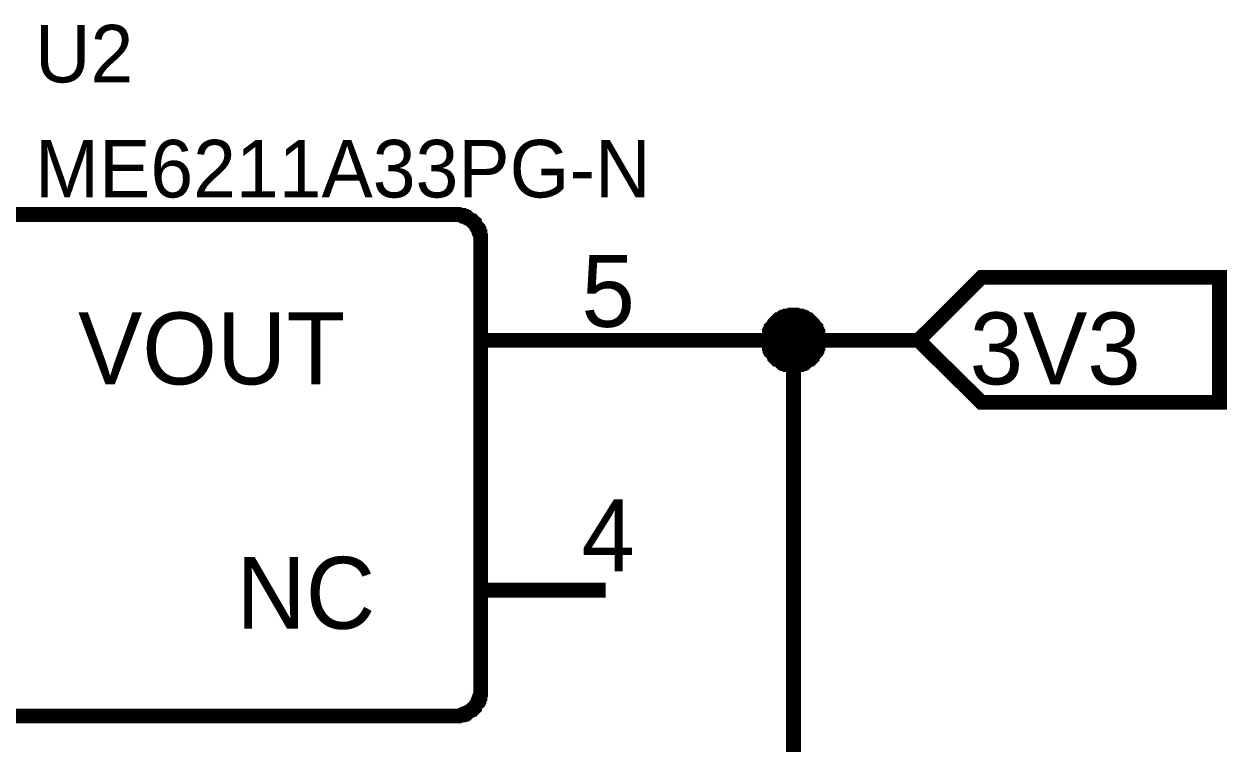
# Model space of a CAD drawing. Header units: millimetres. Extents: x 0 to 282, y 0 to 206.
# Drawn here: x 40.63 to 65.04, y 117.59 to 132.2 of the extents above; entities that cross this region are included whole.
import ezdxf

# ---------------------------------------------------------------- set-up
doc = ezdxf.new("R2010")
doc.units = ezdxf.units.MM
doc.layers.add('Sheet', color=255, linetype='Continuous')

msp = doc.modelspace()

# ---------------------------------------------------------------- linework, layer by layer
at = {"layer": 'Sheet'}
for points, const_width in [([(35.162, 128.333), (49.387, 128.333)], 0.3), ([(49.387, 128.333), (49.405, 128.333), (49.441, 128.333), (49.46, 128.333), (49.496, 128.315), (49.514, 128.315), (49.533, 128.315), (49.551, 128.297), (49.587, 128.297), (49.606, 128.278), (49.624, 128.278), (49.642, 128.26), (49.66, 128.242), (49.697, 128.224), (49.715, 128.205), (49.733, 128.205), (49.751, 128.187), (49.77, 128.169), (49.77, 128.151), (49.788, 128.132), (49.806, 128.096), (49.824, 128.078), (49.843, 128.06), (49.843, 128.041), (49.861, 128.023), (49.861, 127.987), (49.879, 127.968), (49.879, 127.95), (49.879, 127.932), (49.897, 127.895), (49.897, 127.877), (49.897, 127.841), (49.897, 127.822)], 0.3), ([(49.897, 127.822), (49.897, 127.822), (49.897, 127.822), (49.897, 127.822), (49.897, 127.822), (49.897, 127.822), (49.897, 127.822), (49.897, 127.822), (49.897, 127.822), (49.897, 127.822), (49.897, 127.822), (49.897, 127.822), (49.897, 127.822), (49.897, 127.822), (49.897, 127.822), (49.897, 127.822), (49.897, 127.822), (49.897, 127.822), (49.897, 127.822), (49.897, 127.822), (49.897, 127.822), (49.897, 127.822), (49.897, 127.822), (49.897, 127.822), (49.897, 127.822), (49.897, 127.822), (49.897, 127.822), (49.897, 127.822), (49.897, 127.822), (49.897, 127.822), (49.897, 127.822), (49.897, 127.822), (49.897, 127.822)], 0.3), ([(49.897, 127.822), (49.897, 118.668)], 0.3), ([(55.733, 125.78), (55.733, 125.798), (55.733, 125.835), (55.733, 125.853), (55.752, 125.889), (55.752, 125.908), (55.752, 125.944), (55.77, 125.962), (55.77, 125.981), (55.788, 125.999), (55.788, 126.035), (55.806, 126.053), (55.825, 126.072), (55.843, 126.09), (55.861, 126.108), (55.861, 126.126), (55.879, 126.145), (55.897, 126.163), (55.916, 126.181), (55.934, 126.199), (55.97, 126.199), (55.989, 126.218), (56.007, 126.236), (56.025, 126.236), (56.043, 126.254), (56.08, 126.254), (56.098, 126.272), (56.116, 126.272), (56.135, 126.272), (56.171, 126.291), (56.189, 126.291), (56.226, 126.291), (56.244, 126.291)], 0.3), ([(55.733, 125.78), (55.733, 125.798), (55.733, 125.835), (55.733, 125.853), (55.752, 125.889), (55.752, 125.908), (55.752, 125.944), (55.77, 125.962), (55.77, 125.981), (55.788, 125.999), (55.788, 126.035), (55.806, 126.053), (55.825, 126.072), (55.843, 126.09), (55.861, 126.108), (55.861, 126.126), (55.879, 126.145), (55.897, 126.163), (55.916, 126.181), (55.934, 126.199), (55.97, 126.199), (55.989, 126.218), (56.007, 126.236), (56.025, 126.236), (56.043, 126.254), (56.08, 126.254), (56.098, 126.272), (56.116, 126.272), (56.135, 126.272), (56.171, 126.291), (56.189, 126.291), (56.226, 126.291), (56.244, 126.291)], 0.3), ([(55.733, 125.78), (55.733, 125.798), (55.733, 125.835), (55.733, 125.853), (55.752, 125.889), (55.752, 125.908), (55.752, 125.944), (55.77, 125.962), (55.77, 125.981), (55.788, 125.999), (55.788, 126.035), (55.806, 126.053), (55.825, 126.072), (55.843, 126.09), (55.861, 126.108), (55.861, 126.126), (55.879, 126.145), (55.897, 126.163), (55.916, 126.181), (55.934, 126.199), (55.97, 126.199), (55.989, 126.218), (56.007, 126.236), (56.025, 126.236), (56.043, 126.254), (56.08, 126.254), (56.098, 126.272), (56.116, 126.272), (56.135, 126.272), (56.171, 126.291), (56.189, 126.291), (56.226, 126.291), (56.244, 126.291)], 0.3), ([(55.733, 125.78), (55.733, 125.798), (55.733, 125.835), (55.733, 125.853), (55.752, 125.889), (55.752, 125.908), (55.752, 125.944), (55.77, 125.962), (55.77, 125.981), (55.788, 125.999), (55.788, 126.035), (55.806, 126.053), (55.825, 126.072), (55.843, 126.09), (55.861, 126.108), (55.861, 126.126), (55.879, 126.145), (55.897, 126.163), (55.916, 126.181), (55.934, 126.199), (55.97, 126.199), (55.989, 126.218), (56.007, 126.236), (56.025, 126.236), (56.043, 126.254), (56.08, 126.254), (56.098, 126.272), (56.116, 126.272), (56.135, 126.272), (56.171, 126.291), (56.189, 126.291), (56.226, 126.291), (56.244, 126.291)], 0.3), ([(56.244, 126.291), (56.244, 126.291)], 0.3), ([(56.244, 126.291), (56.262, 126.291), (56.299, 126.291), (56.317, 126.291), (56.353, 126.272), (56.372, 126.272), (56.39, 126.272), (56.408, 126.254), (56.445, 126.254), (56.463, 126.236), (56.481, 126.236), (56.499, 126.218), (56.518, 126.199), (56.554, 126.199), (56.572, 126.181), (56.59, 126.163), (56.609, 126.145), (56.627, 126.126), (56.627, 126.108), (56.645, 126.09), (56.663, 126.072), (56.682, 126.053), (56.7, 126.035), (56.7, 125.999), (56.718, 125.981), (56.718, 125.962), (56.736, 125.944), (56.736, 125.908), (56.736, 125.889), (56.755, 125.853), (56.755, 125.835), (56.755, 125.798), (56.755, 125.78)], 0.3), ([(56.244, 126.291), (56.244, 126.291)], 0.3), ([(56.244, 126.291), (56.262, 126.291), (56.299, 126.291), (56.317, 126.291), (56.353, 126.272), (56.372, 126.272), (56.39, 126.272), (56.408, 126.254), (56.445, 126.254), (56.463, 126.236), (56.481, 126.236), (56.499, 126.218), (56.518, 126.199), (56.554, 126.199), (56.572, 126.181), (56.59, 126.163), (56.609, 126.145), (56.627, 126.126), (56.627, 126.108), (56.645, 126.09), (56.663, 126.072), (56.682, 126.053), (56.7, 126.035), (56.7, 125.999), (56.718, 125.981), (56.718, 125.962), (56.736, 125.944), (56.736, 125.908), (56.736, 125.889), (56.755, 125.853), (56.755, 125.835), (56.755, 125.798), (56.755, 125.78)], 0.3), ([(56.244, 126.291), (56.244, 126.291)], 0.3), ([(56.244, 126.291), (56.262, 126.291), (56.299, 126.291), (56.317, 126.291), (56.353, 126.272), (56.372, 126.272), (56.39, 126.272), (56.408, 126.254), (56.445, 126.254), (56.463, 126.236), (56.481, 126.236), (56.499, 126.218), (56.518, 126.199), (56.554, 126.199), (56.572, 126.181), (56.59, 126.163), (56.609, 126.145), (56.627, 126.126), (56.627, 126.108), (56.645, 126.09), (56.663, 126.072), (56.682, 126.053), (56.7, 126.035), (56.7, 125.999), (56.718, 125.981), (56.718, 125.962), (56.736, 125.944), (56.736, 125.908), (56.736, 125.889), (56.755, 125.853), (56.755, 125.835), (56.755, 125.798), (56.755, 125.78)], 0.3), ([(56.244, 126.291), (56.244, 126.291)], 0.3), ([(56.244, 126.291), (56.262, 126.291), (56.299, 126.291), (56.317, 126.291), (56.353, 126.272), (56.372, 126.272), (56.39, 126.272), (56.408, 126.254), (56.445, 126.254), (56.463, 126.236), (56.481, 126.236), (56.499, 126.218), (56.518, 126.199), (56.554, 126.199), (56.572, 126.181), (56.59, 126.163), (56.609, 126.145), (56.627, 126.126), (56.627, 126.108), (56.645, 126.09), (56.663, 126.072), (56.682, 126.053), (56.7, 126.035), (56.7, 125.999), (56.718, 125.981), (56.718, 125.962), (56.736, 125.944), (56.736, 125.908), (56.736, 125.889), (56.755, 125.853), (56.755, 125.835), (56.755, 125.798), (56.755, 125.78)], 0.3), ([(55.733, 125.78), (55.733, 125.798), (55.733, 125.835), (55.733, 125.853), (55.752, 125.889), (55.752, 125.908), (55.752, 125.944), (55.77, 125.962), (55.77, 125.981), (55.788, 125.999), (55.788, 126.035), (55.806, 126.053), (55.825, 126.072), (55.843, 126.09), (55.861, 126.108), (55.861, 126.126), (55.879, 126.145), (55.897, 126.163), (55.916, 126.181), (55.934, 126.199), (55.97, 126.199), (55.989, 126.218), (56.007, 126.236), (56.025, 126.236), (56.043, 126.254), (56.08, 126.254), (56.098, 126.272), (56.116, 126.272), (56.135, 126.272), (56.171, 126.291), (56.189, 126.291), (56.226, 126.291), (56.244, 126.291)], 0.0991), ([(55.733, 125.78), (55.733, 125.798), (55.733, 125.835), (55.733, 125.853), (55.752, 125.889), (55.752, 125.908), (55.752, 125.944), (55.77, 125.962), (55.77, 125.981), (55.788, 125.999), (55.788, 126.035), (55.806, 126.053), (55.825, 126.072), (55.843, 126.09), (55.861, 126.108), (55.861, 126.126), (55.879, 126.145), (55.897, 126.163), (55.916, 126.181), (55.934, 126.199), (55.97, 126.199), (55.989, 126.218), (56.007, 126.236), (56.025, 126.236), (56.043, 126.254), (56.08, 126.254), (56.098, 126.272), (56.116, 126.272), (56.135, 126.272), (56.171, 126.291), (56.189, 126.291), (56.226, 126.291), (56.244, 126.291)], 0.0991), ([(55.733, 125.78), (55.733, 125.798), (55.733, 125.835), (55.733, 125.853), (55.752, 125.889), (55.752, 125.908), (55.752, 125.944), (55.77, 125.962), (55.77, 125.981), (55.788, 125.999), (55.788, 126.035), (55.806, 126.053), (55.825, 126.072), (55.843, 126.09), (55.861, 126.108), (55.861, 126.126), (55.879, 126.145), (55.897, 126.163), (55.916, 126.181), (55.934, 126.199), (55.97, 126.199), (55.989, 126.218), (56.007, 126.236), (56.025, 126.236), (56.043, 126.254), (56.08, 126.254), (56.098, 126.272), (56.116, 126.272), (56.135, 126.272), (56.171, 126.291), (56.189, 126.291), (56.226, 126.291), (56.244, 126.291)], 0.0991), ([(55.733, 125.78), (55.733, 125.798), (55.733, 125.835), (55.733, 125.853), (55.752, 125.889), (55.752, 125.908), (55.752, 125.944), (55.77, 125.962), (55.77, 125.981), (55.788, 125.999), (55.788, 126.035), (55.806, 126.053), (55.825, 126.072), (55.843, 126.09), (55.861, 126.108), (55.861, 126.126), (55.879, 126.145), (55.897, 126.163), (55.916, 126.181), (55.934, 126.199), (55.97, 126.199), (55.989, 126.218), (56.007, 126.236), (56.025, 126.236), (56.043, 126.254), (56.08, 126.254), (56.098, 126.272), (56.116, 126.272), (56.135, 126.272), (56.171, 126.291), (56.189, 126.291), (56.226, 126.291), (56.244, 126.291)], 0.0991), ([(56.244, 126.291), (56.244, 126.291)], 0.0991), ([(56.244, 126.291), (56.262, 126.291), (56.299, 126.291), (56.317, 126.291), (56.353, 126.272), (56.372, 126.272), (56.39, 126.272), (56.408, 126.254), (56.445, 126.254), (56.463, 126.236), (56.481, 126.236), (56.499, 126.218), (56.518, 126.199), (56.554, 126.199), (56.572, 126.181), (56.59, 126.163), (56.609, 126.145), (56.627, 126.126), (56.627, 126.108), (56.645, 126.09), (56.663, 126.072), (56.682, 126.053), (56.7, 126.035), (56.7, 125.999), (56.718, 125.981), (56.718, 125.962), (56.736, 125.944), (56.736, 125.908), (56.736, 125.889), (56.755, 125.853), (56.755, 125.835), (56.755, 125.798), (56.755, 125.78)], 0.0991), ([(56.244, 126.291), (56.244, 126.291)], 0.0991), ([(56.244, 126.291), (56.262, 126.291), (56.299, 126.291), (56.317, 126.291), (56.353, 126.272), (56.372, 126.272), (56.39, 126.272), (56.408, 126.254), (56.445, 126.254), (56.463, 126.236), (56.481, 126.236), (56.499, 126.218), (56.518, 126.199), (56.554, 126.199), (56.572, 126.181), (56.59, 126.163), (56.609, 126.145), (56.627, 126.126), (56.627, 126.108), (56.645, 126.09), (56.663, 126.072), (56.682, 126.053), (56.7, 126.035), (56.7, 125.999), (56.718, 125.981), (56.718, 125.962), (56.736, 125.944), (56.736, 125.908), (56.736, 125.889), (56.755, 125.853), (56.755, 125.835), (56.755, 125.798), (56.755, 125.78)], 0.0991), ([(56.244, 126.291), (56.244, 126.291)], 0.0991), ([(56.244, 126.291), (56.262, 126.291), (56.299, 126.291), (56.317, 126.291), (56.353, 126.272), (56.372, 126.272), (56.39, 126.272), (56.408, 126.254), (56.445, 126.254), (56.463, 126.236), (56.481, 126.236), (56.499, 126.218), (56.518, 126.199), (56.554, 126.199), (56.572, 126.181), (56.59, 126.163), (56.609, 126.145), (56.627, 126.126), (56.627, 126.108), (56.645, 126.09), (56.663, 126.072), (56.682, 126.053), (56.7, 126.035), (56.7, 125.999), (56.718, 125.981), (56.718, 125.962), (56.736, 125.944), (56.736, 125.908), (56.736, 125.889), (56.755, 125.853), (56.755, 125.835), (56.755, 125.798), (56.755, 125.78)], 0.0991), ([(56.244, 126.291), (56.244, 126.291)], 0.0991), ([(56.244, 126.291), (56.262, 126.291), (56.299, 126.291), (56.317, 126.291), (56.353, 126.272), (56.372, 126.272), (56.39, 126.272), (56.408, 126.254), (56.445, 126.254), (56.463, 126.236), (56.481, 126.236), (56.499, 126.218), (56.518, 126.199), (56.554, 126.199), (56.572, 126.181), (56.59, 126.163), (56.609, 126.145), (56.627, 126.126), (56.627, 126.108), (56.645, 126.09), (56.663, 126.072), (56.682, 126.053), (56.7, 126.035), (56.7, 125.999), (56.718, 125.981), (56.718, 125.962), (56.736, 125.944), (56.736, 125.908), (56.736, 125.889), (56.755, 125.853), (56.755, 125.835), (56.755, 125.798), (56.755, 125.78)], 0.0991), ([(49.897, 125.78), (52.432, 125.78)], 0.3), ([(52.432, 125.78), (56.244, 125.78), (56.244, 115.622)], 0.3), ([(56.244, 125.269), (56.226, 125.269), (56.189, 125.269), (56.171, 125.269), (56.135, 125.288), (56.116, 125.288), (56.098, 125.288), (56.08, 125.306), (56.043, 125.306), (56.025, 125.324), (56.007, 125.324), (55.989, 125.342), (55.97, 125.36), (55.934, 125.379), (55.916, 125.397), (55.897, 125.397), (55.879, 125.415), (55.861, 125.433), (55.861, 125.452), (55.843, 125.47), (55.825, 125.506), (55.806, 125.525), (55.788, 125.543), (55.788, 125.561), (55.77, 125.579), (55.77, 125.616), (55.752, 125.634), (55.752, 125.652), (55.752, 125.671), (55.733, 125.707), (55.733, 125.725), (55.733, 125.762), (55.733, 125.78)], 0.3), ([(55.733, 125.78), (55.733, 125.78)], 0.3), ([(56.244, 125.269), (56.226, 125.269), (56.189, 125.269), (56.171, 125.269), (56.135, 125.288), (56.116, 125.288), (56.098, 125.288), (56.08, 125.306), (56.043, 125.306), (56.025, 125.324), (56.007, 125.324), (55.989, 125.342), (55.97, 125.36), (55.934, 125.379), (55.916, 125.397), (55.897, 125.397), (55.879, 125.415), (55.861, 125.433), (55.861, 125.452), (55.843, 125.47), (55.825, 125.506), (55.806, 125.525), (55.788, 125.543), (55.788, 125.561), (55.77, 125.579), (55.77, 125.616), (55.752, 125.634), (55.752, 125.652), (55.752, 125.671), (55.733, 125.707), (55.733, 125.725), (55.733, 125.762), (55.733, 125.78)], 0.3), ([(55.733, 125.78), (55.733, 125.78)], 0.3), ([(56.244, 125.269), (56.226, 125.269), (56.189, 125.269), (56.171, 125.269), (56.135, 125.288), (56.116, 125.288), (56.098, 125.288), (56.08, 125.306), (56.043, 125.306), (56.025, 125.324), (56.007, 125.324), (55.989, 125.342), (55.97, 125.36), (55.934, 125.379), (55.916, 125.397), (55.897, 125.397), (55.879, 125.415), (55.861, 125.433), (55.861, 125.452), (55.843, 125.47), (55.825, 125.506), (55.806, 125.525), (55.788, 125.543), (55.788, 125.561), (55.77, 125.579), (55.77, 125.616), (55.752, 125.634), (55.752, 125.652), (55.752, 125.671), (55.733, 125.707), (55.733, 125.725), (55.733, 125.762), (55.733, 125.78)], 0.3), ([(55.733, 125.78), (55.733, 125.78)], 0.3), ([(56.244, 125.269), (56.226, 125.269), (56.189, 125.269), (56.171, 125.269), (56.135, 125.288), (56.116, 125.288), (56.098, 125.288), (56.08, 125.306), (56.043, 125.306), (56.025, 125.324), (56.007, 125.324), (55.989, 125.342), (55.97, 125.36), (55.934, 125.379), (55.916, 125.397), (55.897, 125.397), (55.879, 125.415), (55.861, 125.433), (55.861, 125.452), (55.843, 125.47), (55.825, 125.506), (55.806, 125.525), (55.788, 125.543), (55.788, 125.561), (55.77, 125.579), (55.77, 125.616), (55.752, 125.634), (55.752, 125.652), (55.752, 125.671), (55.733, 125.707), (55.733, 125.725), (55.733, 125.762), (55.733, 125.78)], 0.3), ([(55.733, 125.78), (55.733, 125.78)], 0.3), ([(56.244, 125.269), (56.226, 125.269), (56.189, 125.269), (56.171, 125.269), (56.135, 125.288), (56.116, 125.288), (56.098, 125.288), (56.08, 125.306), (56.043, 125.306), (56.025, 125.324), (56.007, 125.324), (55.989, 125.342), (55.97, 125.36), (55.934, 125.379), (55.916, 125.397), (55.897, 125.397), (55.879, 125.415), (55.861, 125.433), (55.861, 125.452), (55.843, 125.47), (55.825, 125.506), (55.806, 125.525), (55.788, 125.543), (55.788, 125.561), (55.77, 125.579), (55.77, 125.616), (55.752, 125.634), (55.752, 125.652), (55.752, 125.671), (55.733, 125.707), (55.733, 125.725), (55.733, 125.762), (55.733, 125.78)], 0.0991), ([(55.733, 125.78), (55.733, 125.78)], 0.0991), ([(56.244, 125.269), (56.226, 125.269), (56.189, 125.269), (56.171, 125.269), (56.135, 125.288), (56.116, 125.288), (56.098, 125.288), (56.08, 125.306), (56.043, 125.306), (56.025, 125.324), (56.007, 125.324), (55.989, 125.342), (55.97, 125.36), (55.934, 125.379), (55.916, 125.397), (55.897, 125.397), (55.879, 125.415), (55.861, 125.433), (55.861, 125.452), (55.843, 125.47), (55.825, 125.506), (55.806, 125.525), (55.788, 125.543), (55.788, 125.561), (55.77, 125.579), (55.77, 125.616), (55.752, 125.634), (55.752, 125.652), (55.752, 125.671), (55.733, 125.707), (55.733, 125.725), (55.733, 125.762), (55.733, 125.78)], 0.0991), ([(55.733, 125.78), (55.733, 125.78)], 0.0991), ([(56.244, 125.269), (56.226, 125.269), (56.189, 125.269), (56.171, 125.269), (56.135, 125.288), (56.116, 125.288), (56.098, 125.288), (56.08, 125.306), (56.043, 125.306), (56.025, 125.324), (56.007, 125.324), (55.989, 125.342), (55.97, 125.36), (55.934, 125.379), (55.916, 125.397), (55.897, 125.397), (55.879, 125.415), (55.861, 125.433), (55.861, 125.452), (55.843, 125.47), (55.825, 125.506), (55.806, 125.525), (55.788, 125.543), (55.788, 125.561), (55.77, 125.579), (55.77, 125.616), (55.752, 125.634), (55.752, 125.652), (55.752, 125.671), (55.733, 125.707), (55.733, 125.725), (55.733, 125.762), (55.733, 125.78)], 0.0991), ([(55.733, 125.78), (55.733, 125.78)], 0.0991), ([(56.244, 125.269), (56.226, 125.269), (56.189, 125.269), (56.171, 125.269), (56.135, 125.288), (56.116, 125.288), (56.098, 125.288), (56.08, 125.306), (56.043, 125.306), (56.025, 125.324), (56.007, 125.324), (55.989, 125.342), (55.97, 125.36), (55.934, 125.379), (55.916, 125.397), (55.897, 125.397), (55.879, 125.415), (55.861, 125.433), (55.861, 125.452), (55.843, 125.47), (55.825, 125.506), (55.806, 125.525), (55.788, 125.543), (55.788, 125.561), (55.77, 125.579), (55.77, 125.616), (55.752, 125.634), (55.752, 125.652), (55.752, 125.671), (55.733, 125.707), (55.733, 125.725), (55.733, 125.762), (55.733, 125.78)], 0.0991), ([(55.733, 125.78), (55.733, 125.78)], 0.0991), ([(56.755, 125.78), (56.755, 125.762), (56.755, 125.725), (56.755, 125.707), (56.736, 125.671), (56.736, 125.652), (56.736, 125.634), (56.718, 125.616), (56.718, 125.579), (56.7, 125.561), (56.7, 125.543), (56.682, 125.525), (56.663, 125.506), (56.645, 125.47), (56.627, 125.452), (56.627, 125.433), (56.609, 125.415), (56.59, 125.397), (56.572, 125.397), (56.554, 125.379), (56.518, 125.36), (56.499, 125.342), (56.481, 125.324), (56.463, 125.324), (56.445, 125.306), (56.408, 125.306), (56.39, 125.288), (56.372, 125.288), (56.353, 125.288), (56.317, 125.269), (56.299, 125.269), (56.262, 125.269), (56.244, 125.269)], 0.3), ([(58.779, 125.78), (56.244, 125.78)], 0.3), ([(56.755, 125.78), (56.755, 125.762), (56.755, 125.725), (56.755, 125.707), (56.736, 125.671), (56.736, 125.652), (56.736, 125.634), (56.718, 125.616), (56.718, 125.579), (56.7, 125.561), (56.7, 125.543), (56.682, 125.525), (56.663, 125.506), (56.645, 125.47), (56.627, 125.452), (56.627, 125.433), (56.609, 125.415), (56.59, 125.397), (56.572, 125.397), (56.554, 125.379), (56.518, 125.36), (56.499, 125.342), (56.481, 125.324), (56.463, 125.324), (56.445, 125.306), (56.408, 125.306), (56.39, 125.288), (56.372, 125.288), (56.353, 125.288), (56.317, 125.269), (56.299, 125.269), (56.262, 125.269), (56.244, 125.269)], 0.3), ([(56.755, 125.78), (56.755, 125.762), (56.755, 125.725), (56.755, 125.707), (56.736, 125.671), (56.736, 125.652), (56.736, 125.634), (56.718, 125.616), (56.718, 125.579), (56.7, 125.561), (56.7, 125.543), (56.682, 125.525), (56.663, 125.506), (56.645, 125.47), (56.627, 125.452), (56.627, 125.433), (56.609, 125.415), (56.59, 125.397), (56.572, 125.397), (56.554, 125.379), (56.518, 125.36), (56.499, 125.342), (56.481, 125.324), (56.463, 125.324), (56.445, 125.306), (56.408, 125.306), (56.39, 125.288), (56.372, 125.288), (56.353, 125.288), (56.317, 125.269), (56.299, 125.269), (56.262, 125.269), (56.244, 125.269)], 0.3), ([(56.755, 125.78), (56.755, 125.762), (56.755, 125.725), (56.755, 125.707), (56.736, 125.671), (56.736, 125.652), (56.736, 125.634), (56.718, 125.616), (56.718, 125.579), (56.7, 125.561), (56.7, 125.543), (56.682, 125.525), (56.663, 125.506), (56.645, 125.47), (56.627, 125.452), (56.627, 125.433), (56.609, 125.415), (56.59, 125.397), (56.572, 125.397), (56.554, 125.379), (56.518, 125.36), (56.499, 125.342), (56.481, 125.324), (56.463, 125.324), (56.445, 125.306), (56.408, 125.306), (56.39, 125.288), (56.372, 125.288), (56.353, 125.288), (56.317, 125.269), (56.299, 125.269), (56.262, 125.269), (56.244, 125.269)], 0.3), ([(56.755, 125.78), (56.755, 125.762), (56.755, 125.725), (56.755, 125.707), (56.736, 125.671), (56.736, 125.652), (56.736, 125.634), (56.718, 125.616), (56.718, 125.579), (56.7, 125.561), (56.7, 125.543), (56.682, 125.525), (56.663, 125.506), (56.645, 125.47), (56.627, 125.452), (56.627, 125.433), (56.609, 125.415), (56.59, 125.397), (56.572, 125.397), (56.554, 125.379), (56.518, 125.36), (56.499, 125.342), (56.481, 125.324), (56.463, 125.324), (56.445, 125.306), (56.408, 125.306), (56.39, 125.288), (56.372, 125.288), (56.353, 125.288), (56.317, 125.269), (56.299, 125.269), (56.262, 125.269), (56.244, 125.269)], 0.0991), ([(56.755, 125.78), (56.755, 125.762), (56.755, 125.725), (56.755, 125.707), (56.736, 125.671), (56.736, 125.652), (56.736, 125.634), (56.718, 125.616), (56.718, 125.579), (56.7, 125.561), (56.7, 125.543), (56.682, 125.525), (56.663, 125.506), (56.645, 125.47), (56.627, 125.452), (56.627, 125.433), (56.609, 125.415), (56.59, 125.397), (56.572, 125.397), (56.554, 125.379), (56.518, 125.36), (56.499, 125.342), (56.481, 125.324), (56.463, 125.324), (56.445, 125.306), (56.408, 125.306), (56.39, 125.288), (56.372, 125.288), (56.353, 125.288), (56.317, 125.269), (56.299, 125.269), (56.262, 125.269), (56.244, 125.269)], 0.0991), ([(56.755, 125.78), (56.755, 125.762), (56.755, 125.725), (56.755, 125.707), (56.736, 125.671), (56.736, 125.652), (56.736, 125.634), (56.718, 125.616), (56.718, 125.579), (56.7, 125.561), (56.7, 125.543), (56.682, 125.525), (56.663, 125.506), (56.645, 125.47), (56.627, 125.452), (56.627, 125.433), (56.609, 125.415), (56.59, 125.397), (56.572, 125.397), (56.554, 125.379), (56.518, 125.36), (56.499, 125.342), (56.481, 125.324), (56.463, 125.324), (56.445, 125.306), (56.408, 125.306), (56.39, 125.288), (56.372, 125.288), (56.353, 125.288), (56.317, 125.269), (56.299, 125.269), (56.262, 125.269), (56.244, 125.269)], 0.0991), ([(56.755, 125.78), (56.755, 125.762), (56.755, 125.725), (56.755, 125.707), (56.736, 125.671), (56.736, 125.652), (56.736, 125.634), (56.718, 125.616), (56.718, 125.579), (56.7, 125.561), (56.7, 125.543), (56.682, 125.525), (56.663, 125.506), (56.645, 125.47), (56.627, 125.452), (56.627, 125.433), (56.609, 125.415), (56.59, 125.397), (56.572, 125.397), (56.554, 125.379), (56.518, 125.36), (56.499, 125.342), (56.481, 125.324), (56.463, 125.324), (56.445, 125.306), (56.408, 125.306), (56.39, 125.288), (56.372, 125.288), (56.353, 125.288), (56.317, 125.269), (56.299, 125.269), (56.262, 125.269), (56.244, 125.269)], 0.0991), ([(56.755, 125.78), (56.755, 125.78), (56.755, 125.78), (56.755, 125.78), (56.755, 125.78), (56.755, 125.78), (56.755, 125.78), (56.755, 125.78), (56.755, 125.78), (56.755, 125.78), (56.755, 125.78), (56.755, 125.78), (56.755, 125.78), (56.755, 125.78), (56.755, 125.78), (56.755, 125.78), (56.755, 125.78), (56.755, 125.78), (56.755, 125.78), (56.755, 125.78), (56.755, 125.78), (56.755, 125.78), (56.755, 125.78), (56.755, 125.78), (56.755, 125.78), (56.755, 125.78), (56.755, 125.78), (56.755, 125.78), (56.755, 125.78), (56.755, 125.78), (56.755, 125.78), (56.755, 125.78), (56.755, 125.78)], 0.3), ([(56.755, 125.78), (56.755, 125.78)], 0.3), ([(56.755, 125.78), (56.755, 125.78), (56.755, 125.78), (56.755, 125.78), (56.755, 125.78), (56.755, 125.78), (56.755, 125.78), (56.755, 125.78), (56.755, 125.78), (56.755, 125.78), (56.755, 125.78), (56.755, 125.78), (56.755, 125.78), (56.755, 125.78), (56.755, 125.78), (56.755, 125.78), (56.755, 125.78), (56.755, 125.78), (56.755, 125.78), (56.755, 125.78), (56.755, 125.78), (56.755, 125.78), (56.755, 125.78), (56.755, 125.78), (56.755, 125.78), (56.755, 125.78), (56.755, 125.78), (56.755, 125.78), (56.755, 125.78), (56.755, 125.78), (56.755, 125.78), (56.755, 125.78), (56.755, 125.78)], 0.3), ([(56.755, 125.78), (56.755, 125.78)], 0.3), ([(56.755, 125.78), (56.755, 125.78), (56.755, 125.78), (56.755, 125.78), (56.755, 125.78), (56.755, 125.78), (56.755, 125.78), (56.755, 125.78), (56.755, 125.78), (56.755, 125.78), (56.755, 125.78), (56.755, 125.78), (56.755, 125.78), (56.755, 125.78), (56.755, 125.78), (56.755, 125.78), (56.755, 125.78), (56.755, 125.78), (56.755, 125.78), (56.755, 125.78), (56.755, 125.78), (56.755, 125.78), (56.755, 125.78), (56.755, 125.78), (56.755, 125.78), (56.755, 125.78), (56.755, 125.78), (56.755, 125.78), (56.755, 125.78), (56.755, 125.78), (56.755, 125.78), (56.755, 125.78), (56.755, 125.78)], 0.3), ([(56.755, 125.78), (56.755, 125.78)], 0.3), ([(56.755, 125.78), (56.755, 125.78), (56.755, 125.78), (56.755, 125.78), (56.755, 125.78), (56.755, 125.78), (56.755, 125.78), (56.755, 125.78), (56.755, 125.78), (56.755, 125.78), (56.755, 125.78), (56.755, 125.78), (56.755, 125.78), (56.755, 125.78), (56.755, 125.78), (56.755, 125.78), (56.755, 125.78), (56.755, 125.78), (56.755, 125.78), (56.755, 125.78), (56.755, 125.78), (56.755, 125.78), (56.755, 125.78), (56.755, 125.78), (56.755, 125.78), (56.755, 125.78), (56.755, 125.78), (56.755, 125.78), (56.755, 125.78), (56.755, 125.78), (56.755, 125.78), (56.755, 125.78), (56.755, 125.78)], 0.3), ([(56.755, 125.78), (56.755, 125.78)], 0.3), ([(56.755, 125.78), (56.755, 125.78), (56.755, 125.78), (56.755, 125.78), (56.755, 125.78), (56.755, 125.78), (56.755, 125.78), (56.755, 125.78), (56.755, 125.78), (56.755, 125.78), (56.755, 125.78), (56.755, 125.78), (56.755, 125.78), (56.755, 125.78), (56.755, 125.78), (56.755, 125.78), (56.755, 125.78), (56.755, 125.78), (56.755, 125.78), (56.755, 125.78), (56.755, 125.78), (56.755, 125.78), (56.755, 125.78), (56.755, 125.78), (56.755, 125.78), (56.755, 125.78), (56.755, 125.78), (56.755, 125.78), (56.755, 125.78), (56.755, 125.78), (56.755, 125.78), (56.755, 125.78), (56.755, 125.78)], 0.0991), ([(56.755, 125.78), (56.755, 125.78)], 0.0991), ([(56.755, 125.78), (56.755, 125.78), (56.755, 125.78), (56.755, 125.78), (56.755, 125.78), (56.755, 125.78), (56.755, 125.78), (56.755, 125.78), (56.755, 125.78), (56.755, 125.78), (56.755, 125.78), (56.755, 125.78), (56.755, 125.78), (56.755, 125.78), (56.755, 125.78), (56.755, 125.78), (56.755, 125.78), (56.755, 125.78), (56.755, 125.78), (56.755, 125.78), (56.755, 125.78), (56.755, 125.78), (56.755, 125.78), (56.755, 125.78), (56.755, 125.78), (56.755, 125.78), (56.755, 125.78), (56.755, 125.78), (56.755, 125.78), (56.755, 125.78), (56.755, 125.78), (56.755, 125.78), (56.755, 125.78)], 0.0991), ([(56.755, 125.78), (56.755, 125.78)], 0.0991), ([(56.755, 125.78), (56.755, 125.78), (56.755, 125.78), (56.755, 125.78), (56.755, 125.78), (56.755, 125.78), (56.755, 125.78), (56.755, 125.78), (56.755, 125.78), (56.755, 125.78), (56.755, 125.78), (56.755, 125.78), (56.755, 125.78), (56.755, 125.78), (56.755, 125.78), (56.755, 125.78), (56.755, 125.78), (56.755, 125.78), (56.755, 125.78), (56.755, 125.78), (56.755, 125.78), (56.755, 125.78), (56.755, 125.78), (56.755, 125.78), (56.755, 125.78), (56.755, 125.78), (56.755, 125.78), (56.755, 125.78), (56.755, 125.78), (56.755, 125.78), (56.755, 125.78), (56.755, 125.78), (56.755, 125.78)], 0.0991), ([(56.755, 125.78), (56.755, 125.78)], 0.0991), ([(56.755, 125.78), (56.755, 125.78), (56.755, 125.78), (56.755, 125.78), (56.755, 125.78), (56.755, 125.78), (56.755, 125.78), (56.755, 125.78), (56.755, 125.78), (56.755, 125.78), (56.755, 125.78), (56.755, 125.78), (56.755, 125.78), (56.755, 125.78), (56.755, 125.78), (56.755, 125.78), (56.755, 125.78), (56.755, 125.78), (56.755, 125.78), (56.755, 125.78), (56.755, 125.78), (56.755, 125.78), (56.755, 125.78), (56.755, 125.78), (56.755, 125.78), (56.755, 125.78), (56.755, 125.78), (56.755, 125.78), (56.755, 125.78), (56.755, 125.78), (56.755, 125.78), (56.755, 125.78), (56.755, 125.78)], 0.0991), ([(56.755, 125.78), (56.755, 125.78)], 0.0991), ([(49.897, 120.71), (52.432, 120.71)], 0.3), ([(49.897, 118.668), (49.897, 118.649), (49.897, 118.613), (49.897, 118.595), (49.879, 118.558), (49.879, 118.54), (49.879, 118.522), (49.861, 118.503), (49.861, 118.467), (49.843, 118.449), (49.843, 118.43), (49.824, 118.412), (49.806, 118.394), (49.788, 118.358), (49.77, 118.339), (49.77, 118.321), (49.751, 118.303), (49.733, 118.285), (49.715, 118.285), (49.697, 118.266), (49.66, 118.248), (49.642, 118.23), (49.624, 118.212), (49.606, 118.212), (49.587, 118.193), (49.551, 118.193), (49.533, 118.175), (49.514, 118.175), (49.496, 118.175), (49.46, 118.157), (49.441, 118.157), (49.405, 118.157), (49.387, 118.157)], 0.3), ([(49.387, 118.157), (35.162, 118.157)], 0.3)]:
    msp.add_lwpolyline(points, dxfattribs=dict(at, const_width=const_width))
for const_width in [0.3, 0.0991]:
    msp.add_lwpolyline([(60.056, 124.522), (58.779, 125.78), (60.056, 127.057), (64.888, 127.057), (64.888, 124.522), (60.056, 124.522)], close=True, dxfattribs=dict(at, const_width=const_width))
at = {"layer": 'Sheet', "const_width": 0.508}
msp.add_lwpolyline([(55.981, 125.793, 1), (56.489, 125.793, 1)], format="xyb", close=True, dxfattribs=at)

# ---------------------------------------------------------------- texts
at = {"layer": 'Sheet'}
for s, height, p in [('U2', 1.1672, (40.852, 131.014)), ('ME6211A33PG-N', 1.16716, (40.852, 128.68)), ('5', 1.459, (51.94, 126.053)), ('VOUT', 1.459, (41.727, 124.886)), ('3V3', 1.459, (59.818, 124.886)), ('4', 1.459, (51.94, 121.093)), ('NC', 1.459, (44.937, 119.926))]:
    msp.add_text(s, height=height, dxfattribs=at).set_placement(p)

doc.saveas('drawing.dxf')
